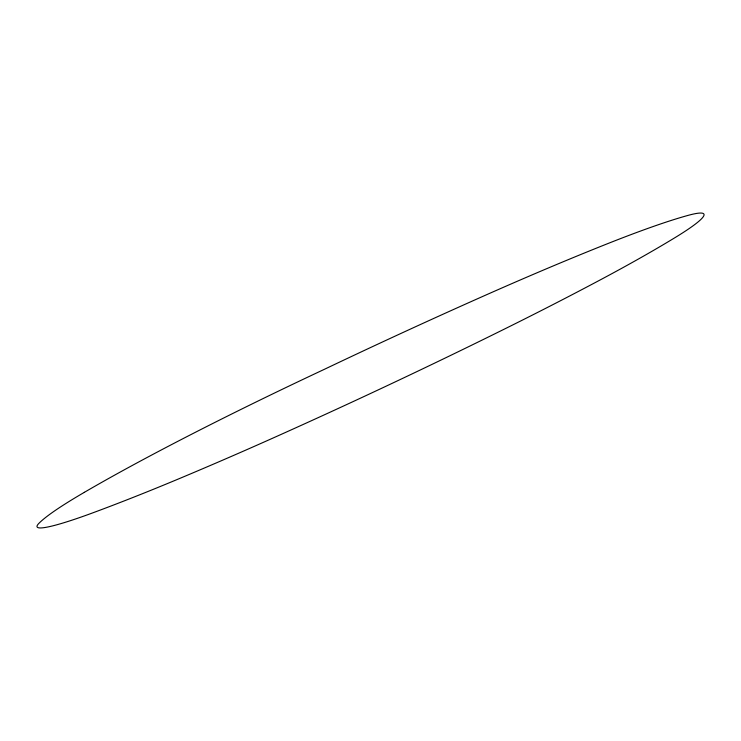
<?xml version="1.0" encoding="UTF-8"?>
<svg xmlns="http://www.w3.org/2000/svg" width="741" height="741" viewBox="0 0 741 741"><rect width="100%" height="100%" fill="white"/><g stroke="black" fill="none" stroke-linecap="round" stroke-linejoin="round"><path stroke-width="1.11" d="M84.354 492.339A251.319 22.971 -24.1 0 0 39.023 523.229A120.931 11.161 -23.6 0 0 93.329 512.652A289.416 30.177 -23.9 0 0 180.897 477.945A555.648 70.691 -24 0 0 276.143 436.644A1563.871 363.664 -23.1 0 0 505.89 328.346A562.326 73.09 -24.8 0 0 597.274 281.487A297.632 32.076 -25.2 0 0 674.264 238.093A127.471 12.338 -25.7 0 0 687.676 215.492A258.34 24.147 -25.2 0 0 605.61 244.465A377.28 32.771 -24.9 0 0 484.568 295.613A518.45 40.644 -24.8 0 0 324.206 369.398A410.486 34.762 -24.6 0 0 84.317 492.348"/></g></svg>
